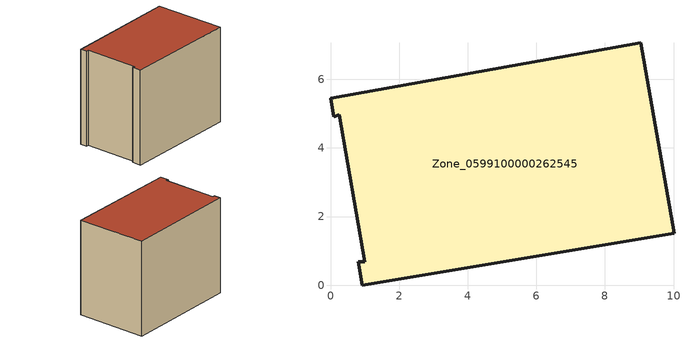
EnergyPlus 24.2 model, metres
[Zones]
Zone_0599100000262545
 floor ground (C_G): 0.93,0 0.81,0.69 0.99,0.68 0.25,4.97 0.09,4.91 0,5.45 9.04,7.06 10.01,1.52 z0
 wall outside (C_F): 0.93,0 10.01,1.52 9.04,7.06 0,5.45 0.09,4.91 0.25,4.97 0.99,0.68 0.81,0.69 0.93,0 z0:7.67
 roof outside (C_R): 0.81,0.69 0.93,0 10.01,1.52 9.04,7.06 0,5.45 0.09,4.91 0.25,4.97 0.99,0.68 z7.67
[BUILDING]
Pand.0599100000262545: North Axis=0; Terrain=City; Loads Convergence Tolerance Value=0.04; Temperature Convergence Tolerance Value=0.4; Solar Distribution=FullExterior; Maximum Number of Warmup Days=25; Minimum Number of Warmup Days=1
[Site:Location]
Rotterdam.The.Hague.AP_ZH_NLD Design_Conditions: Latitude=51.96; Longitude=4.45; Time Zone=1; Elevation=-4.5
[SITE:GROUNDTEMPERATURE:BUILDINGSURFACE]
18, 18, 18, 18, 18, 18, 18, 18, 18, 18, 18, 18
[MATERIAL] Thermal Absorptance=0.9; Solar Absorptance=0.7; Visible Absorptance=0.7
Name | Roughness | Thickness | Conductivity | Density | Specific Heat
G.TI.1946 | MediumSmooth | 0.15 | 1 | 540 | 1210
F.TI.1946 | Rough | 0.3 | 0.857143 | 1920 | 840
R.TI.1946 | MediumRough | 0.2 | 0.1 | 1500 | 1000
[CONSTRUCTION]
C_G: G.TI.1946
C_F: F.TI.1946
C_R: R.TI.1946
[ZONE]
Zone_0599100000262545: Type=1; Multiplier=1; Ceiling Height=Autocalculate; Volume=Autocalculate; Floor Area=autocalculate; Part of Total Floor Area=Yes
[ZONEINFILTRATION:DESIGNFLOWRATE]
Infil_Zone_0599100000262545: Zone or ZoneList or Space or SpaceList=Zone_0599100000262545; Schedule=AlwaysOn; Design Flow Rate Calculation Method=Flow/Area; Flow Rate per Floor Area=0.003; Constant Term Coefficient=1; Temperature Term Coefficient=0; Velocity Term Coefficient=0; Velocity Squared Term Coefficient=0
[HVACTEMPLATE:ZONE:IDEALLOADSAIRSYSTEM]
Zone_0599100000262545: Maximum Heating Supply Air Temperature=50; Minimum Cooling Supply Air Temperature=13; Maximum Heating Supply Air Humidity Ratio=0.0156; Minimum Cooling Supply Air Humidity Ratio=0.0077; Heating Limit=NoLimit; Cooling Limit=NoLimit; Dehumidification Control Type=ConstantSensibleHeatRatio; Cooling Sensible Heat Ratio=0.7; Dehumidification Setpoint=60; Humidification Control Type=None; Humidification Setpoint=30; Outdoor Air Method=None; Outdoor Air Flow Rate per Person=0.00944; Outdoor Air Flow Rate per Zone Floor Area=0; Outdoor Air Flow Rate per Zone=0; Demand Controlled Ventilation Type=None; Outdoor Air Economizer Type=NoEconomizer; Heat Recovery Type=None; Sensible Heat Recovery Effectiveness=0.7; Latent Heat Recovery Effectiveness=0.65
[ZONECONTROL:THERMOSTAT]
ThermostatControl_Zone_0599100000262545: Zone or ZoneList=Zone_0599100000262545; Control Type Schedule=DualSetpointControlType; Control 1=Thermostat_Zone_0599100000262545; Temperature Difference Between Cutout And Setpoint=0
[THERMOSTATSETPOINT:DUALSETPOINT]
Thermostat_Zone_0599100000262545: Heating Setpoint Temperature Schedule=HeatingSetpoint_Zone_0599100000262545; Cooling Setpoint Temperature Schedule=CoolingSetpoint_Zone_0599100000262545
[SCHEDULE:COMPACT]
HeatingSetpoint_Zone_0599100000262545: Through: 12/31, For: AllDays, Until: 24:00, 21
CoolingSetpoint_Zone_0599100000262545: Through: 12/31, For: AllDays, Until: 24:00, 24
DualSetpointControlType: Through: 12/31, For: AllDays, Until: 24:00, 4
AlwaysOn: Through: 12/31, For: AllDays, Until: 24:00, 1
